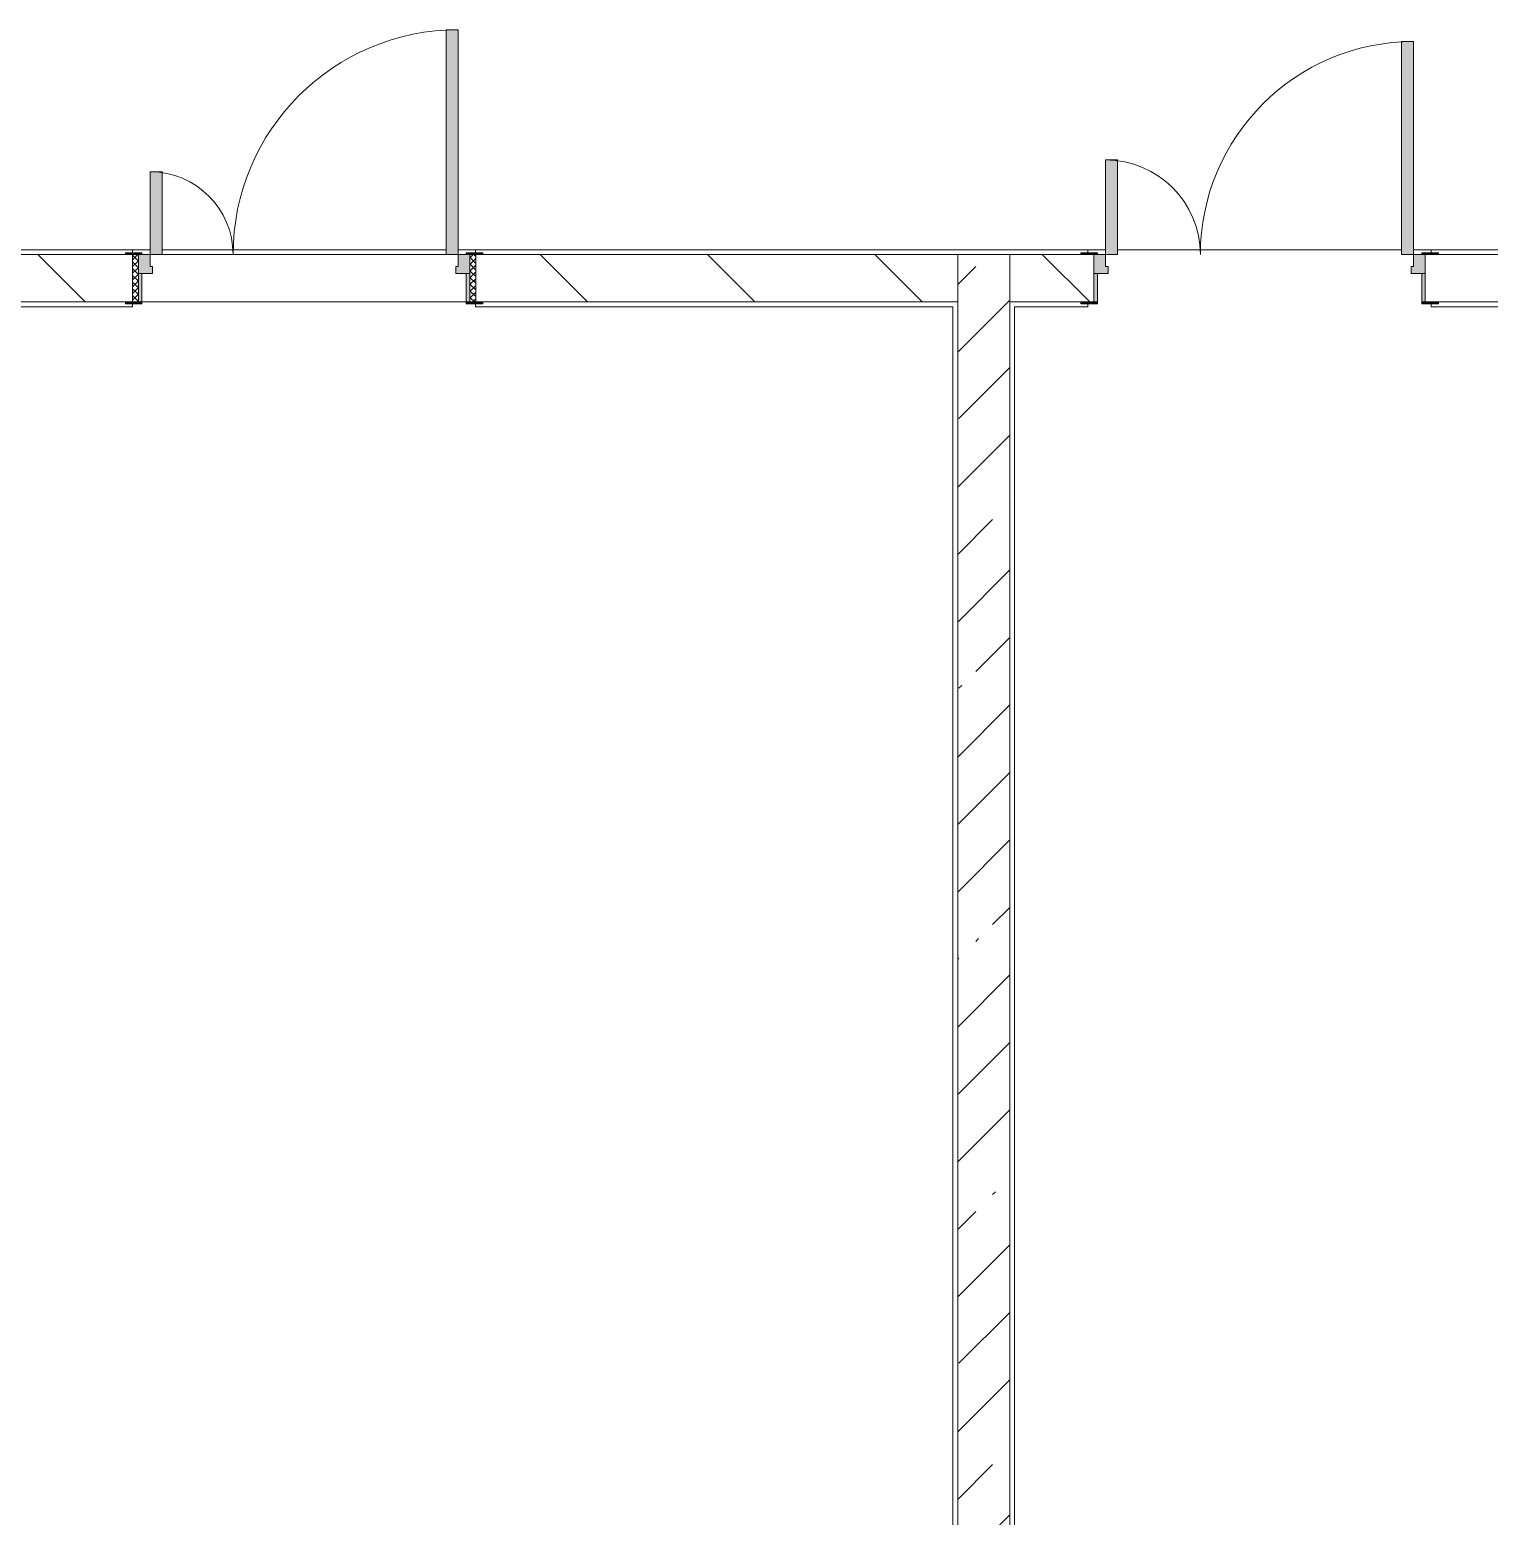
# Model space of a CAD drawing. Header units: millimetres. Extents: x 3991 to 282775, y -8553 to 29560.
# Drawn here: x 252026 to 258190, y 5270 to 11550 of the extents above; entities that cross this region are included whole.
import ezdxf

# ---------------------------------------------------------------- set-up
doc = ezdxf.new("R2010")
doc.units = ezdxf.units.MM
for name, color, linetype, lineweight, true_color in [('A-DOOR-3', 7, 'Continuous', 5, 0xaaaaaa), ('A-DOOR-4', 7, 'Continuous', 5, 0xe2e2e2), ('A-DOOR-FRAM-2', 7, 'Continuous', 5, 0xe2e2e2), ('A-DOOR-FRAM-3', 7, 'Continuous', 5, 0xaaaaaa), ('A-FLOR-1', 7, 'Continuous', 5, 0xaaaaaa)]:
    doc.layers.add(name, color=color, linetype=linetype, lineweight=lineweight, true_color=true_color)
for name, color, linetype, lineweight in [('A-GENM-2', 7, 'Continuous', 5), ('A-WALL', 7, 'Continuous', 9), ('I-WALL-3', 7, 'Continuous', 5)]:
    doc.layers.add(name, color=color, linetype=linetype, lineweight=lineweight)
pattern_1 = [(135, (148815.1, 0), (-353.5534, -353.5534), [])]

# ---------------------------------------------------------------- blocks, each defined once
blk = doc.blocks.new('110_Дверь_СКБ_2Ст - Д-2а_л_ Из коридора на лестницу-32216062-Общий план 1 этажа с размещением фрагментов 1_1-1_9')
at = {"layer": 'A-DOOR-4'}
for points in [[(616.7, 100), (662.5, 100), (662.5, 1000), (612.5, 1000), (612.5, 100)], [(-587.5, 100), (-587.5, 500), (-637.5, 500), (-637.5, 100)], [(712.5, -100), (712.5, 20), (697.5, 20), (697.5, -100)]]:
    blk.add_hatch(color=256, dxfattribs=at).paths.add_polyline_path(points)
h = blk.add_hatch(color=256, dxfattribs=at)
h.paths.add_polyline_path([(712.5, 20), (712.5, 100), (662.5, 100), (662.5, 50), (652.5, 50), (652.5, 20), (662.5, 20)])
h.paths.add_polyline_path([(-637.5, 20), (-627.5, 20), (-627.5, 50), (-637.5, 50), (-637.5, 100), (-687.5, 100), (-687.5, 20)])
at = {"layer": 'A-DOOR-FRAM-2'}
for points in [[(-742.5, 100), (-672.5, 100), (-672.5, 108), (-742.5, 108)], [(697.5, 100), (767.5, 100), (767.5, 108), (697.5, 108)], [(-672.5, -100), (-672.5, 20), (-687.5, 20), (-687.5, -100)], [(-712, -108), (-672.5, -108), (-672.5, -100), (-742.5, -100), (-742.5, -108), (-712.5, -108)], [(712.5, -108), (767.5, -108), (767.5, -100), (697.5, -100), (697.5, -108)]]:
    blk.add_hatch(color=256, dxfattribs=at).paths.add_polyline_path(points)
at = {"layer": 'A-DOOR-3'}
for p, q in [((662.5, 1000), (612.5, 1000)), ((612.5, 1000), (612.5, 100)), ((662.5, 100), (662.5, 1000)), ((-637.5, 500), (-637.5, 100)), ((-587.5, 500), (-637.5, 500)), ((-587.5, 100), (-587.5, 500)), ((-637.5, 100), (-587.5, 100)), ((612.5, 100), (662.5, 100))]:
    blk.add_line(p, q, dxfattribs=at)
for centre, radius, start, end in [((662.5, 100), 900, 90, 180), ((-637.5, 100), 400, 360, 90)]:
    blk.add_arc(centre, radius, start, end, dxfattribs=at)
at = {"layer": 'A-DOOR-FRAM-3'}
for p, q in [((-672.5, 108), (-742.5, 108)), ((-742.5, 108), (-742.5, 100)), ((-742.5, 100), (-672.5, 100)), ((-637.5, 100), (-687.5, 100)), ((-687.5, 100), (-687.5, 20)), ((-672.5, 100), (-672.5, 108)), ((-637.5, 50), (-637.5, 100)), ((662.5, 100), (662.5, 50)), ((712.5, 100), (662.5, 100)), ((767.5, 108), (697.5, 108)), ((697.5, 108), (697.5, 100)), ((697.5, 100), (767.5, 100)), ((712.5, 20), (712.5, 100)), ((767.5, 100), (767.5, 108)), ((-687.5, 20), (-627.5, 20)), ((-672.5, 20), (-687.5, 20)), ((-687.5, 20), (-687.5, -100)), ((-672.5, -100), (-672.5, 20)), ((-627.5, 50), (-637.5, 50)), ((-627.5, 20), (-627.5, 50)), ((662.5, 50), (652.5, 50)), ((652.5, 50), (652.5, 20)), ((652.5, 20), (712.5, 20)), ((712.5, 20), (697.5, 20)), ((697.5, 20), (697.5, -100)), ((712.5, -100), (712.5, 20)), ((-672.5, -100), (-742.5, -100)), ((-742.5, -100), (-742.5, -108)), ((-742.5, -108), (-672.5, -108)), ((-687.5, -100), (-672.5, -100)), ((-672.5, -108), (-672.5, -100)), ((697.5, -100), (712.5, -100)), ((767.5, -100), (697.5, -100)), ((697.5, -100), (697.5, -108)), ((697.5, -108), (767.5, -108)), ((767.5, -108), (767.5, -100))]:
    blk.add_line(p, q, dxfattribs=at)
blk = doc.blocks.new('110_Дверь_СКБ_2Ст - Д-6_л__ ДОО_Дв_1450x2100h_Дверь из раздевальной в коридор-25835678-Общий план 1 этажа с размещением фрагментов 1_1-1_9')
at = {"layer": 'A-DOOR-3'}
h = blk.add_hatch(dxfattribs=at)
h.set_pattern_fill('FP_84', color=256, style=0, pattern_type=2)
h.set_pattern_definition([(135, (1576.41, 164.685), (-14.14214, -14.14214), []), (225, (1576.41, 164.685), (14.14214, -14.14214), [])])
h.paths.add_polyline_path([(712.5, -100), (737.5, -100), (736.5, 100), (712.5, 100)])
at = {"layer": 'A-DOOR-4'}
for points in [[(612.5, 100), (662.5, 100), (662.5, 1050), (612.5, 1050), (612.5, 120)], [(-637.5, 100), (-587.5, 100), (-587.5, 450), (-637.5, 450), (-637.5, 120)]]:
    blk.add_hatch(color=256, dxfattribs=at).paths.add_polyline_path(points)
h = blk.add_hatch(color=256, dxfattribs=at)
h.paths.add_polyline_path([(-637.5, 20), (-627.5, 20), (-627.5, 50), (-637.5, 50), (-637.5, 100), (-687.5, 100), (-687.5, 20)])
h.paths.add_polyline_path([(712.5, 20), (712.5, 100), (662.5, 100), (662.5, 50), (652.5, 50), (652.5, 20), (662.5, 20)])
at = {"layer": 'A-DOOR-FRAM-2'}
for points in [[(-712.5, 100), (-672.5, 100), (-672.5, 108), (-742.5, 108), (-742.5, 100)], [(727.2, 100), (767.5, 100), (767.5, 108), (697.5, 108), (697.5, 100), (715.6, 100)], [(-687.5, -100), (-672.5, -100), (-672.5, 20), (-687.5, 20)], [(697.5, -100), (712.5, -100), (712.5, 20), (697.5, 20)], [(-672.5, -108), (-672.5, -100), (-742.5, -100), (-742.5, -108), (-687.5, -108)], [(735.4, -108), (767.5, -108), (767.5, -100), (697.5, -100), (697.5, -108), (712.5, -108)]]:
    blk.add_hatch(color=256, dxfattribs=at).paths.add_polyline_path(points)
at = {"layer": 'A-DOOR-FRAM-3'}
h = blk.add_hatch(dxfattribs=at)
h.set_pattern_fill('FP_85', color=256, style=0, pattern_type=2)
h.set_pattern_definition([(45, (-546.384, 164.685), (-14.1421, 14.1421), []), (135, (-546.384, 164.685), (-14.1421, -14.1421), [])])
h.paths.add_polyline_path([(-687.5, -100), (-687.5, 100), (-712.5, 100), (-712.5, -100)])
at = {"layer": 'A-DOOR-3'}
for p, q in [((662.5, 1050), (612.5, 1050)), ((612.5, 1050), (612.5, 100)), ((662.5, 100), (662.5, 1050)), ((-637.5, 450), (-637.5, 100)), ((-587.5, 450), (-637.5, 450)), ((-587.5, 100), (-587.5, 450)), ((-637.5, 100), (-587.5, 100)), ((612.5, 100), (662.5, 100))]:
    blk.add_line(p, q, dxfattribs=at)
for centre, radius, start, end in [((662.5, 100), 950, 90, 180), ((-637.5, 100), 350, 360, 90)]:
    blk.add_arc(centre, radius, start, end, dxfattribs=at)
at = {"layer": 'A-DOOR-FRAM-3'}
for p, q in [((-672.5, 108), (-742.5, 108)), ((-742.5, 108), (-742.5, 100)), ((-742.5, 100), (-672.5, 100)), ((-687.5, 100), (-712.5, 100)), ((-712.5, 100), (-712.5, -100)), ((-637.5, 100), (-687.5, 100)), ((-687.5, 100), (-687.5, 20)), ((-687.5, -100), (-687.5, 100)), ((-672.5, 100), (-672.5, 108)), ((-637.5, 50), (-637.5, 100)), ((662.5, 100), (662.5, 50)), ((712.5, 100), (662.5, 100)), ((767.5, 108), (697.5, 108)), ((697.5, 108), (697.5, 100)), ((697.5, 100), (767.5, 100)), ((712.5, 20), (712.5, 100)), ((737.5, 100), (712.5, 100)), ((712.5, 100), (712.5, -100)), ((737.5, -100), (737.5, 100)), ((767.5, 100), (767.5, 108)), ((-687.5, 20), (-627.5, 20)), ((-672.5, 20), (-687.5, 20)), ((-687.5, 20), (-687.5, -100)), ((-672.5, -100), (-672.5, 20)), ((-627.5, 50), (-637.5, 50)), ((-627.5, 20), (-627.5, 50)), ((662.5, 50), (652.5, 50)), ((652.5, 50), (652.5, 20)), ((652.5, 20), (712.5, 20)), ((712.5, 20), (697.5, 20)), ((697.5, 20), (697.5, -100)), ((712.5, -100), (712.5, 20)), ((-672.5, -100), (-742.5, -100)), ((-742.5, -100), (-742.5, -108)), ((-742.5, -108), (-672.5, -108)), ((-712.5, -100), (-687.5, -100)), ((-687.5, -100), (-672.5, -100)), ((-672.5, -108), (-672.5, -100)), ((697.5, -100), (712.5, -100)), ((767.5, -100), (697.5, -100)), ((697.5, -100), (697.5, -108)), ((697.5, -108), (767.5, -108)), ((712.5, -100), (737.5, -100)), ((767.5, -108), (767.5, -100))]:
    blk.add_line(p, q, dxfattribs=at)
blk = doc.blocks.new('Рисунок_горы - Рисунок_горы-31934381-Общий план 1 этажа с размещением фрагментов 1_1-1_9')
at = {"layer": 'A-GENM-2'}
for p, q in [((107109, 10336.9), (107109, 10341.4)), ((107109, 10341.4), (107109, 10336.9)), ((107109, 10337.6), (107109, 10337.2)), ((107109, 10336.9), (107109, 10337.5)), ((107109, 10319.6), (107109, 10274.5)), ((107109, 10274.8), (107109, 10274.5)), ((107109, 10274.5), (107109, 10274.8)), ((107109, 10274.5), (107109, 10092.4)), ((107109, 10131.7), (107109, 10163.4)), ((107109, 10163.4), (107109, 10131.7)), ((107109, 10060.5), (107109, 10116.4)), ((107109, 10116.4), (107109, 10060.5)), ((107109, 10092.4), (107109, 9922.3)), ((107109, 9469.7), (107109, 9583.7)), ((107109, 9583.7), (107109, 9469.7)), ((107109, 9053.7), (107109, 9094.1)), ((107109, 9094.1), (107109, 9053.7)), ((107109, 8045.1), (107109, 7835.6)), ((107109, 7726), (107109, 7712.6)), ((107109, 7402.7), (107109, 7707.3)), ((107109, 7707.3), (107109, 7402.7)), ((107109, 6596.8), (107109, 6811.8)), ((107109, 6811.8), (107109, 6596.8)), ((107109, 6543.6), (107109, 6262.3)), ((107109, 6405.5), (107109, 6505.2)), ((107109, 6505.2), (107109, 6405.5)), ((107109, 6323.1), (107109, 6385.4)), ((107109, 6385.4), (107109, 6323.1)), ((107109, 6239.8), (107109, 6301.8)), ((107109, 6301.8), (107109, 6239.8)), ((107109, 6066.3), (107109, 6088)), ((107109, 6088), (107109, 6066.3)), ((107109, 5410.9), (107109, 5473.2)), ((107109, 5473.2), (107109, 5410.9)), ((107109, 5202.8), (107109, 5327.3)), ((107109, 5327.3), (107109, 5202.8))]:
    blk.add_line(p, q, dxfattribs=at)
for points, knots in [([(107109, 10337.5), (107109, 10337.5), (107109, 10329.2), (107109, 10324.1), (107109, 10319.6)], [0.09352518, 0.09352518, 0.09352518, 0.09352518, 0.09352519, 0.100719424, 0.100719424, 0.100719424, 0.100719424]), ([(107109, 10337.2), (107109, 10337.2), (107109, 10322.4), (107109, 10312.8), (107109, 10294.4)], [0.24444444, 0.24444444, 0.24444444, 0.24444444, 0.24444445, 0.26666667, 0.26666667, 0.26666667, 0.26666667]), ([(107109, 10163.4), (107109, 10163.4), (107109, 10180.7), (107109, 10262.3), (107109, 10274.8)], [0.8, 0.8, 0.8, 0.8, 0.80000001, 0.86666667, 0.86666667, 0.86666667, 0.86666667]), ([(107109, 10274.8), (107109, 10274.8), (107109, 10262.3), (107109, 10180.7), (107109, 10163.4)], [0.115107914, 0.115107914, 0.115107914, 0.115107914, 0.115107924, 0.122302158, 0.122302158, 0.122302158, 0.122302158]), ([(107109, 10131.7), (107109, 10131.7), (107109, 10126.7), (107109, 10122.2), (107109, 10116.4)], [0.129496403, 0.129496403, 0.129496403, 0.129496403, 0.129496413, 0.136690647, 0.136690647, 0.136690647, 0.136690647]), ([(107109, 10092.4), (107109, 10092.4), (107109, 10032), (107109, 9812.1), (107109, 9757.7)], [0.06666667, 0.06666667, 0.06666667, 0.06666667, 0.06666668, 0.13333333, 0.13333333, 0.13333333, 0.13333333]), ([(107109, 9757.7), (107109, 9757.7), (107109, 9812.1), (107109, 10032), (107109, 10092.4)], [0.15555556, 0.15555556, 0.15555556, 0.15555556, 0.15555557, 0.17777778, 0.17777778, 0.17777778, 0.17777778]), ([(107109, 10060.5), (107109, 10060.5), (107109, 10054.9), (107109, 10049.5), (107109, 10044.1)], [0.1438848921, 0.1438848921, 0.1438848921, 0.1438848921, 0.1438849021, 0.1445141984, 0.1445141984, 0.1445141984, 0.1445141984]), ([(107109, 9757.7), (107109, 9757.7), (107109, 9704.1), (107109, 9654.4), (107109, 9607.5)], [0.13333333, 0.13333333, 0.13333333, 0.13333333, 0.13333334, 0.2, 0.2, 0.2, 0.2]), ([(107109, 9607.5), (107109, 9607.5), (107109, 9654.4), (107109, 9704.1), (107109, 9757.7)], [0.13333333, 0.13333333, 0.13333333, 0.13333333, 0.13333334, 0.15555556, 0.15555556, 0.15555556, 0.15555556]), ([(107109, 9583.7), (107109, 9583.7), (107109, 9652.7), (107109, 9687.2), (107109, 9716.8)], [0.33333333, 0.33333333, 0.33333333, 0.33333333, 0.33333334, 0.36812579, 0.36812579, 0.36812579, 0.36812579]), ([(107109, 9607.5), (107109, 9607.5), (107109, 9580.5), (107109, 9484.8), (107109, 9470.5)], [0.2, 0.2, 0.2, 0.2, 0.20000001, 0.26533865, 0.26533865, 0.26533865, 0.26533865]), ([(107109, 9469.7), (107109, 9469.7), (107109, 9480.9), (107109, 9579.9), (107109, 9607.5)], [0.11111111, 0.11111111, 0.11111111, 0.11111111, 0.11111112, 0.13333333, 0.13333333, 0.13333333, 0.13333333]), ([(107109, 9469.7), (107109, 9469.7), (107109, 9455.6), (107109, 9350.3), (107109, 9347)], [0.179856115, 0.179856115, 0.179856115, 0.179856115, 0.179856125, 0.186956261, 0.186956261, 0.186956261, 0.186956261]), ([(107109, 9347), (107109, 9347), (107109, 9339), (107109, 9335.8), (107109, 9334.1)], [0.18705036, 0.18705036, 0.18705036, 0.18705036, 0.18705037, 0.189281587, 0.189281587, 0.189281587, 0.189281587]), ([(107109, 9315.5), (107109, 9315.5), (107109, 9322.9), (107109, 9326.8), (107109, 9329.1)], [0.066666667, 0.066666667, 0.066666667, 0.066666667, 0.066666677, 0.07240782, 0.07240782, 0.07240782, 0.07240782]), ([(107109, 9094.1), (107109, 9094.1), (107109, 9125.5), (107109, 9292.7), (107109, 9315.5)], [0.04444444, 0.04444444, 0.04444444, 0.04444444, 0.04444445, 0.06666667, 0.06666667, 0.06666667, 0.06666667]), ([(107109, 9315.5), (107109, 9315.5), (107109, 9292.7), (107109, 9125.5), (107109, 9094.1)], [0.194244604, 0.194244604, 0.194244604, 0.194244604, 0.194244614, 0.201438849, 0.201438849, 0.201438849, 0.201438849]), ([(107109, 8222.7), (107109, 8222.7), (107109, 8267), (107109, 8298.1), (107109, 8323.4)], [0.82222222, 0.82222222, 0.82222222, 0.82222222, 0.82222223, 0.83345188, 0.83345188, 0.83345188, 0.83345188]), ([(107109, 8148.5), (107109, 8148.5), (107109, 8172.6), (107109, 8198.1), (107109, 8222.7)], [0.8, 0.8, 0.8, 0.8, 0.80000001, 0.82222222, 0.82222222, 0.82222222, 0.82222222]), ([(107109, 8222.7), (107109, 8222.7), (107109, 8198.1), (107109, 8172.6), (107109, 8148.5)], [0.258992806, 0.258992806, 0.258992806, 0.258992806, 0.258992816, 0.26618705, 0.26618705, 0.26618705, 0.26618705]), ([(107109, 7955.5), (107109, 7955.5), (107109, 8012.2), (107109, 8097.9), (107109, 8148.5)], [0.77777778, 0.77777778, 0.77777778, 0.77777778, 0.77777779, 0.8, 0.8, 0.8, 0.8]), ([(107109, 8148.5), (107109, 8148.5), (107109, 8097.9), (107109, 8012.2), (107109, 7955.5)], [0.26618705, 0.26618705, 0.26618705, 0.26618705, 0.26618706, 0.273381295, 0.273381295, 0.273381295, 0.273381295]), ([(107109, 7980.1), (107109, 7980.1), (107109, 7981.7), (107109, 7983.3), (107109, 7984.8)], [0.622222222, 0.622222222, 0.622222222, 0.622222222, 0.622222232, 0.623651268, 0.623651268, 0.623651268, 0.623651268]), ([(107109, 7835.6), (107109, 7835.6), (107109, 7850.2), (107109, 7943.9), (107109, 7955.5)], [0.75555556, 0.75555556, 0.75555556, 0.75555556, 0.75555557, 0.77777778, 0.77777778, 0.77777778, 0.77777778]), ([(107109, 7955.5), (107109, 7955.5), (107109, 7943.9), (107109, 7850.2), (107109, 7835.6)], [0.273381295, 0.273381295, 0.273381295, 0.273381295, 0.273381305, 0.28057554, 0.28057554, 0.28057554, 0.28057554]), ([(107109, 7868.5), (107109, 7868.5), (107109, 7842.3), (107109, 7815.5), (107109, 7797.9)], [0.2, 0.2, 0.2, 0.2, 0.2, 0.3210963, 0.3210963, 0.3210963, 0.3210963]), ([(107109, 7835.6), (107109, 7835.6), (107109, 7817.1), (107109, 7793.7), (107109, 7777.8)], [0.28057554, 0.28057554, 0.28057554, 0.28057554, 0.28057555, 0.287769784, 0.287769784, 0.287769784, 0.287769784]), ([(107109, 7777.8), (107109, 7777.8), (107109, 7767.9), (107109, 7738.5), (107109, 7726)], [0.287769784, 0.287769784, 0.287769784, 0.287769784, 0.287769794, 0.294964029, 0.294964029, 0.294964029, 0.294964029]), ([(107109, 7712.6), (107109, 7712.6), (107109, 7715.6), (107109, 7717.9), (107109, 7718.9)], [0.302158273, 0.302158273, 0.302158273, 0.302158273, 0.302158283, 0.304776362, 0.304776362, 0.304776362, 0.304776362]), ([(107109, 7426.8), (107109, 7426.8), (107109, 7346.5), (107109, 7313.6), (107109, 7254.1)], [0.0625, 0.0625, 0.0625, 0.0625, 0.06250001, 0.125, 0.125, 0.125, 0.125]), ([(107109, 7321.6), (107109, 7321.6), (107109, 7319.8), (107109, 7318), (107109, 7316.4)], [0.166666667, 0.166666667, 0.166666667, 0.166666667, 0.166666677, 0.173671158, 0.173671158, 0.173671158, 0.173671158]), ([(107109, 7222.2), (107109, 7222.2), (107109, 7221.7), (107109, 7221.2), (107109, 7220.7)], [0.1875, 0.1875, 0.1875, 0.1875, 0.18750001, 0.190214258, 0.190214258, 0.190214258, 0.190214258]), ([(107109, 7196.7), (107109, 7196.7), (107109, 7135.5), (107109, 7087.7), (107109, 6990)], [0.25, 0.25, 0.25, 0.25, 0.25000001, 0.3125, 0.3125, 0.3125, 0.3125]), ([(107109, 7144.2), (107109, 7144.2), (107109, 7161.9), (107109, 7172.3), (107109, 7178.4)], [0.555555556, 0.555555556, 0.555555556, 0.555555556, 0.555555566, 0.564056428, 0.564056428, 0.564056428, 0.564056428]), ([(107109, 7099.7), (107109, 7099.7), (107109, 7119.2), (107109, 7136), (107109, 7144.2)], [0.53333333, 0.53333333, 0.53333333, 0.53333333, 0.53333334, 0.55555556, 0.55555556, 0.55555556, 0.55555556]), ([(107109, 6990), (107109, 6990), (107109, 6928.5), (107109, 6852.5), (107109, 6803.8)], [0.3125, 0.3125, 0.3125, 0.3125, 0.31250001, 0.375, 0.375, 0.375, 0.375]), ([(107109, 6803.8), (107109, 6803.8), (107109, 6766.8), (107109, 6750.7), (107109, 6724.5)], [0.375, 0.375, 0.375, 0.375, 0.37500001, 0.4375, 0.4375, 0.4375, 0.4375]), ([(107109, 6745.8), (107109, 6745.8), (107109, 6752.1), (107109, 6755.8), (107109, 6757.6)], [0.444444444, 0.444444444, 0.444444444, 0.444444444, 0.444444454, 0.44763175, 0.44763175, 0.44763175, 0.44763175]), ([(107109, 6724.5), (107109, 6724.5), (107109, 6678.8), (107109, 6632.5), (107109, 6587.1)], [0.4375, 0.4375, 0.4375, 0.4375, 0.43750001, 0.5, 0.5, 0.5, 0.5]), ([(107109, 6595.4), (107109, 6595.4), (107109, 6600.3), (107109, 6604.2), (107109, 6607.4)], [0.5, 0.5, 0.5, 0.5, 0.50000001, 0.51649595, 0.51649595, 0.51649595, 0.51649595]), ([(107109, 6596.8), (107109, 6596.8), (107109, 6590.2), (107109, 6586.5), (107109, 6584.7)], [0.345323741, 0.345323741, 0.345323741, 0.345323741, 0.345323751, 0.347639696, 0.347639696, 0.347639696, 0.347639696]), ([(107109, 6587.1), (107109, 6587.1), (107109, 6571), (107109, 6574.8), (107109, 6563.8)], [0.352517986, 0.352517986, 0.352517986, 0.352517986, 0.352517996, 0.35971223, 0.35971223, 0.35971223, 0.35971223]), ([(107109, 6563.8), (107109, 6563.8), (107109, 6557), (107109, 6550.7), (107109, 6543.6)], [0.35971223, 0.35971223, 0.35971223, 0.35971223, 0.35971224, 0.366906475, 0.366906475, 0.366906475, 0.366906475]), ([(107109, 6543.6), (107109, 6543.6), (107109, 6536.9), (107109, 6516.4), (107109, 6505.2)], [0.366906475, 0.366906475, 0.366906475, 0.366906475, 0.366906485, 0.374100719, 0.374100719, 0.374100719, 0.374100719]), ([(107109, 6505.2), (107109, 6505.2), (107109, 6514.6), (107109, 6530.5), (107109, 6539.4)], [0.93333333, 0.93333333, 0.93333333, 0.93333333, 0.93333334, 0.98919844, 0.98919844, 0.98919844, 0.98919844]), ([(107109, 6405.5), (107109, 6405.5), (107109, 6394.4), (107109, 6394.3), (107109, 6385.4)], [0.381294964, 0.381294964, 0.381294964, 0.381294964, 0.381294974, 0.388489209, 0.388489209, 0.388489209, 0.388489209]), ([(107109, 6385.4), (107109, 6385.4), (107109, 6386.7), (107109, 6387.8), (107109, 6388.8)], [0.866666667, 0.866666667, 0.866666667, 0.866666667, 0.866666677, 0.871507528, 0.871507528, 0.871507528, 0.871507528]), ([(107109, 6323.1), (107109, 6323.1), (107109, 6310.3), (107109, 6311.8), (107109, 6301.8)], [0.395683453, 0.395683453, 0.395683453, 0.395683453, 0.395683463, 0.402877698, 0.402877698, 0.402877698, 0.402877698]), ([(107109, 6301.8), (107109, 6301.8), (107109, 6303.2), (107109, 6304.3), (107109, 6305.3)], [0.8, 0.8, 0.8, 0.8, 0.80000001, 0.804457364, 0.804457364, 0.804457364, 0.804457364]), ([(107109, 6214.8), (107109, 6214.8), (107109, 6224.1), (107109, 6230.7), (107109, 6239.8)], [0.73333333, 0.73333333, 0.73333333, 0.73333333, 0.73333334, 0.76666667, 0.76666667, 0.76666667, 0.76666667]), ([(107109, 6239.8), (107109, 6239.8), (107109, 6230.7), (107109, 6224.1), (107109, 6214.8)], [0.410071942, 0.410071942, 0.410071942, 0.410071942, 0.410071952, 0.417266187, 0.417266187, 0.417266187, 0.417266187]), ([(107109, 6128.8), (107109, 6128.8), (107109, 6163.6), (107109, 6185.7), (107109, 6214.8)], [0.7, 0.7, 0.7, 0.7, 0.70000001, 0.73333333, 0.73333333, 0.73333333, 0.73333333]), ([(107109, 6214.8), (107109, 6214.8), (107109, 6185.7), (107109, 6163.6), (107109, 6128.8)], [0.417266187, 0.417266187, 0.417266187, 0.417266187, 0.417266197, 0.424460432, 0.424460432, 0.424460432, 0.424460432]), ([(107109, 6128.8), (107109, 6128.8), (107109, 6118.9), (107109, 6116.6), (107109, 6108.7)], [0.424460432, 0.424460432, 0.424460432, 0.424460432, 0.424460442, 0.431654676, 0.431654676, 0.431654676, 0.431654676]), ([(107109, 6108.7), (107109, 6108.7), (107109, 6109.8), (107109, 6110.7), (107109, 6111.6)], [0.666666667, 0.666666667, 0.666666667, 0.666666667, 0.666666677, 0.671073578, 0.671073578, 0.671073578, 0.671073578]), ([(107109, 6108.7), (107109, 6108.7), (107109, 6100.1), (107109, 6096.9), (107109, 6088)], [0.431654676, 0.431654676, 0.431654676, 0.431654676, 0.431654686, 0.438848921, 0.438848921, 0.438848921, 0.438848921]), ([(107109, 6088), (107109, 6088), (107109, 6090.1), (107109, 6091.9), (107109, 6093.5)], [0.633333333, 0.633333333, 0.633333333, 0.633333333, 0.633333343, 0.6411787, 0.6411787, 0.6411787, 0.6411787]), ([(107109, 5494.8), (107109, 5494.8), (107109, 5527.7), (107109, 5567.6), (107109, 5608.6)], [0.5, 0.5, 0.5, 0.5, 0.50000001, 0.51610652, 0.51610652, 0.51610652, 0.51610652]), ([(107109, 5473.2), (107109, 5473.2), (107109, 5481.2), (107109, 5486.6), (107109, 5494.8)], [0.46666667, 0.46666667, 0.46666667, 0.46666667, 0.46666668, 0.5, 0.5, 0.5, 0.5]), ([(107109, 5494.8), (107109, 5494.8), (107109, 5486.6), (107109, 5481.2), (107109, 5473.2)], [0.467625899, 0.467625899, 0.467625899, 0.467625899, 0.467625909, 0.474820144, 0.474820144, 0.474820144, 0.474820144]), ([(107109, 5412.6), (107109, 5412.6), (107109, 5381.3), (107109, 5348.9), (107109, 5322.1)], [0.16666667, 0.16666667, 0.16666667, 0.16666667, 0.16666668, 0.2, 0.2, 0.2, 0.2]), ([(107109, 5410.9), (107109, 5410.9), (107109, 5403), (107109, 5399.8), (107109, 5391.1)], [0.482014388, 0.482014388, 0.482014388, 0.482014388, 0.482014398, 0.489208633, 0.489208633, 0.489208633, 0.489208633]), ([(107109, 5391.1), (107109, 5391.1), (107109, 5393.8), (107109, 5396), (107109, 5398)], [0.4, 0.4, 0.4, 0.4, 0.40000001, 0.41053937, 0.41053937, 0.41053937, 0.41053937]), ([(107109, 5327.3), (107109, 5327.3), (107109, 5345.9), (107109, 5365.8), (107109, 5391.1)], [0.36666667, 0.36666667, 0.36666667, 0.36666667, 0.36666668, 0.4, 0.4, 0.4, 0.4]), ([(107109, 5391.1), (107109, 5391.1), (107109, 5365.8), (107109, 5345.9), (107109, 5327.3)], [0.489208633, 0.489208633, 0.489208633, 0.489208633, 0.489208643, 0.496402878, 0.496402878, 0.496402878, 0.496402878]), ([(107109, 5322.1), (107109, 5322.1), (107109, 5294.4), (107109, 5274.4), (107109, 5251.1)], [0.2, 0.2, 0.2, 0.2, 0.20000001, 0.23333333, 0.23333333, 0.23333333, 0.23333333])]:
    blk.add_open_spline(points, degree=3, knots=knots, dxfattribs=at)
for points in [[(107109, 10318.3), (107109, 10321.4), (107109, 10324.7), (107109, 10327.8)], [(107109, 10044.1), (107109, 10049.5), (107109, 10054.9), (107109, 10060.5)], [(107109, 9716.8), (107109, 9687.2), (107109, 9652.7), (107109, 9583.7)], [(107109, 9347), (107109, 9348.1), (107109, 9455.5), (107109, 9469.7)], [(107109, 9335.8), (107109, 9337.8), (107109, 9341.1), (107109, 9347)], [(107109, 9330.8), (107109, 9329), (107109, 9325.2), (107109, 9315.5)], [(107109, 8323.4), (107109, 8298.1), (107109, 8267), (107109, 8222.7)], [(107109, 8167.4), (107109, 8116.9), (107109, 8058.8), (107109, 8045.1)], [(107109, 7986.5), (107109, 7966.1), (107109, 7895.8), (107109, 7868.5)], [(107109, 7797.5), (107109, 7815.9), (107109, 7966.3), (107109, 7984.7)], [(107109, 7978.8), (107109, 7979.2), (107109, 7979.7), (107109, 7980.1)], [(107109, 7718.9), (107109, 7717.8), (107109, 7714.4), (107109, 7707.3)], [(107109, 7712.6), (107109, 7681.9), (107109, 7475.8), (107109, 7426.8)], [(107109, 7423.4), (107109, 7402.3), (107109, 7347.3), (107109, 7321.6)], [(107109, 7253.8), (107109, 7247.6), (107109, 7229.3), (107109, 7223.1)], [(107109, 7211.4), (107109, 7208.7), (107109, 7204.2), (107109, 7196.7)], [(107109, 7057.2), (107109, 7066.3), (107109, 7078.1), (107109, 7091.6)], [(107109, 6757.2), (107109, 6757.1), (107109, 6757), (107109, 6756.9)], [(107109, 6664.4), (107109, 6703.5), (107109, 6738.3), (107109, 6745.8)], [(107109, 6601.9), (107109, 6589.1), (107109, 6569.4), (107109, 6549)], [(107109, 6584.7), (107109, 6586.5), (107109, 6590.2), (107109, 6596.8)], [(107109, 6429), (107109, 6455.9), (107109, 6566), (107109, 6592.9)], [(107109, 6516.8), (107109, 6498.5), (107109, 6475.4), (107109, 6447.3)], [(107109, 6447.3), (107109, 6419.6), (107109, 6401.3), (107109, 6408.3)], [(107109, 6398.8), (107109, 6400.5), (107109, 6402.7), (107109, 6405.5)], [(107109, 6315.9), (107109, 6317.7), (107109, 6320), (107109, 6323.1)], [(107109, 6122), (107109, 6123.9), (107109, 6126), (107109, 6128.8)], [(107109, 6103.9), (107109, 6105.3), (107109, 6106.9), (107109, 6108.7)], [(107109, 5608.6), (107109, 5567.6), (107109, 5527.7), (107109, 5494.8)], [(107109, 5441), (107109, 5431), (107109, 5421.3), (107109, 5412.6)], [(107109, 5405.9), (107109, 5407.4), (107109, 5409), (107109, 5410.9)], [(107109, 5260.7), (107109, 5275.7), (107109, 5285.7), (107109, 5291.6)]]:
    blk.add_open_spline(points, degree=3, dxfattribs=at)

msp = doc.modelspace()

# ---------------------------------------------------------------- hatches: boundary and pattern name
at = {"layer": 'I-WALL-3'}
h = msp.add_hatch(dxfattribs=at)
h.set_pattern_fill('FP_72', color=256, style=0, pattern_type=2)
h.set_pattern_definition(pattern_1)
h.paths.add_polyline_path([(254845.1, 10400), (255945.1, 10400), (255945.1, 10600), (253910.1, 10600), (253910.1, 10400), (254287, 10400)])
h.paths.add_polyline_path([(250445.1, 10400), (252460.1, 10400), (252460.1, 10600), (250425.1, 10600), (250425.1, 10400)])
h.paths.add_polyline_path([(238745.1, 10400), (238800.1, 10400), (238800.1, 10600), (238425.1, 10600), (238425.1, 10400), (238649.9, 10400)])
h.paths.add_polyline_path([(240225.1, 10400), (241325.1, 10400), (241325.1, 10600), (240200.1, 10600), (240200.1, 10400)])
h.paths.add_polyline_path([(242559.2, 10400), (243025.1, 10400), (243025.1, 10600), (242275.1, 10600), (242275.1, 10400), (242305.1, 10400)])
h = msp.add_hatch(dxfattribs=at)
h.set_pattern_fill('FP_57', color=256, style=0, pattern_type=2)
h.set_pattern_definition([(45, (148815.1, 0), (-285.1231, 285.1231), []), (45, (149100.2, 0), (-285.1231, 285.1231), [504.031, -100.806, 16.764, -84.042])])
h.paths.add_polyline_path([(256145.1, 2400), (256165.1, 2400), (256165.1, 10600), (255945.1, 10600), (255945.1, 2400)])
h = msp.add_hatch(dxfattribs=at)
h.set_pattern_fill('FP_72', color=256, style=0, pattern_type=2)
h.set_pattern_definition(pattern_1)
h.paths.add_polyline_path([(270025.1, 10400), (270025.1, 10600), (268145.1, 10600), (268145.1, 10400), (270005.1, 10400)])
h.paths.add_polyline_path([(256185.1, 10400), (256520.1, 10400), (256520.1, 10600), (256165.1, 10600), (256165.1, 10400)])
h.paths.add_polyline_path([(257945.1, 10400), (259045.1, 10400), (259042.1, 10600), (257920.1, 10600), (257920.1, 10400), (257943.8, 10400)])
h.paths.add_polyline_path([(260725.1, 10400), (260745.1, 10402.5), (260745.1, 10600), (259995.1, 10600), (260000, 10400), (260639.6, 10400)])

# ---------------------------------------------------------------- linework, layer by layer
at = {"layer": 'A-FLOR-1'}
for p, q in [((249644.1, 10620), (252535.1, 10620)), ((252460.1, 10620), (252460.1, 10608)), ((253785.1, 10620), (252585.1, 10620)), ((253835.1, 10620), (256570.1, 10620)), ((253909.1, 10608), (253909.1, 10620)), ((256495.1, 10620), (256495.1, 10608)), ((257820.1, 10620), (256620.1, 10620)), ((257870.1, 10620), (259045.1, 10620)), ((257945.1, 10608), (257945.1, 10620)), ((252460.1, 10380), (250445.1, 10380)), ((252460.1, 10392), (252460.1, 10380)), ((253909.1, 10380), (253909.1, 10392)), ((255925.1, 10380), (253909.1, 10380)), ((255925.1, 517.4), (255925.1, 10380)), ((256495.1, 10380), (256185.1, 10380)), ((256185.1, 10380), (256185.1, 2557)), ((256495.1, 10392), (256495.1, 10380)), ((257945.1, 10380), (257945.1, 10392)), ((258465.1, 10380), (257945.1, 10380))]:
    msp.add_line(p, q, dxfattribs=at)
at = {"layer": 'A-WALL'}
for p, q in [((255945.1, 10400), (255945.1, 10600)), ((256165.1, 10600), (256165.1, 10400))]:
    msp.add_line(p, q, dxfattribs=at)
at = {"layer": 'I-WALL-3'}
for p, q in [((252430.1, 10600), (247515.1, 10600)), ((252585.1, 10600), (253785.1, 10600)), ((256465.1, 10600), (253940.1, 10600)), ((259015.1, 10600), (257975.1, 10600)), ((250425.1, 10400), (252430.1, 10400)), ((253870.1, 10400), (252500.1, 10400)), ((253940.1, 10400), (255945.1, 10400)), ((255945.1, 10400), (255945.1, 150)), ((256165.1, 2480), (256165.1, 10400)), ((256165.1, 10400), (256465.1, 10400)), ((257975.1, 10400), (258485.1, 10400))]:
    msp.add_line(p, q, dxfattribs=at)

# ---------------------------------------------------------------- block references
at = {"layer": 'A-DOOR-3'}
for name, p in [('110_Дверь_СКБ_2Ст - Д-6_л__ ДОО_Дв_1450x2100h_Дверь из раздевальной в коридор-25835678-Общий план 1 этажа с размещением фрагментов 1_1-1_9', (253172.6, 10500)), ('110_Дверь_СКБ_2Ст - Д-2а_л_ Из коридора на лестницу-32216062-Общий план 1 этажа с размещением фрагментов 1_1-1_9', (257207.6, 10500))]:
    msp.add_blockref(name, p, dxfattribs=at)
at = {"layer": 'A-GENM-2'}
msp.add_blockref('Рисунок_горы - Рисунок_горы-31934381-Общий план 1 этажа с размещением фрагментов 1_1-1_9', (148815.1, 0), dxfattribs=at)

doc.saveas('drawing.dxf')
